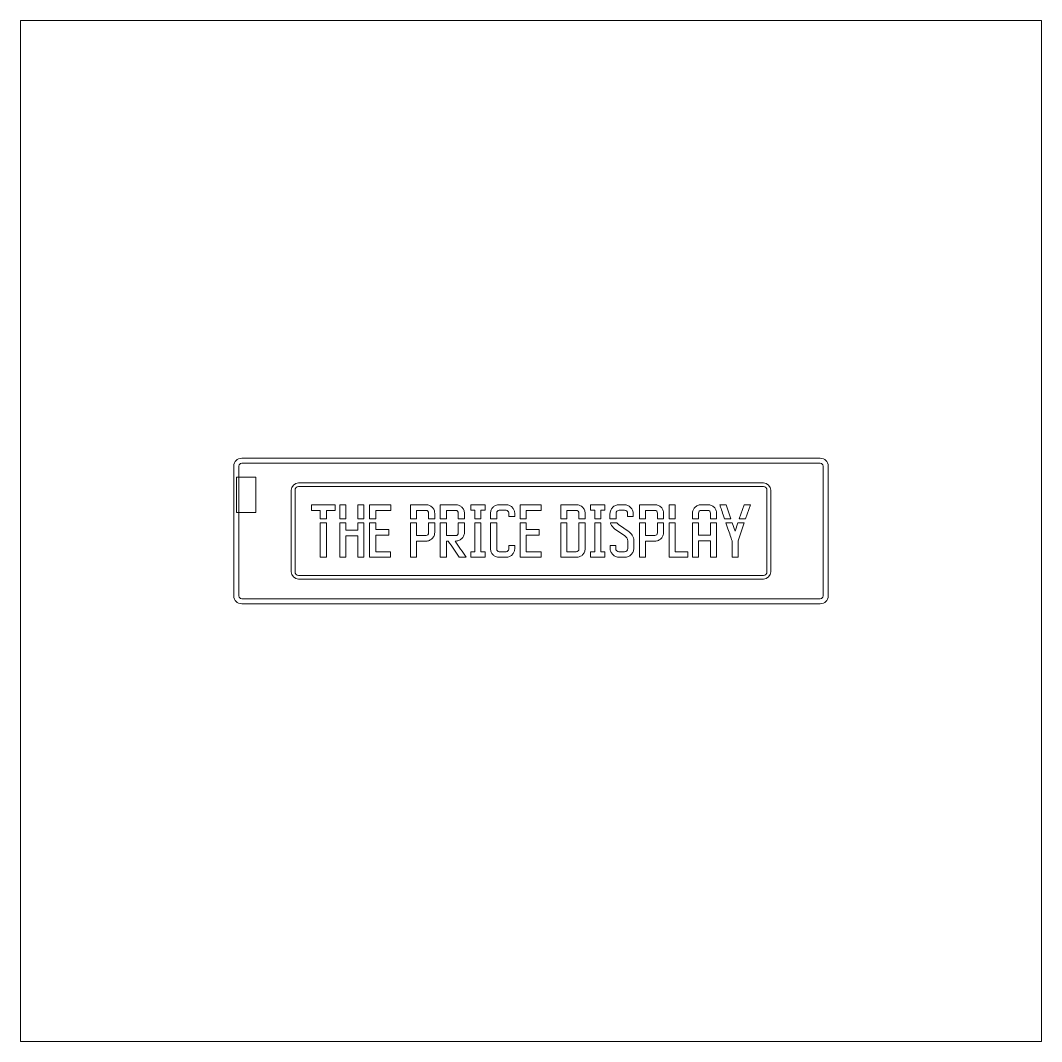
# Model space of a CAD drawing. Header units: inches. Extents: x 0 to 2000, y 0 to 2000.
import ezdxf

# ---------------------------------------------------------------- set-up
doc = ezdxf.new("R2010")
doc.units = ezdxf.units.IN
doc.header["$MEASUREMENT"] = 0
doc.layers.add('Layer 1', color=7, linetype='Continuous')

# ---------------------------------------------------------------- blocks, each defined once
blk = doc.blocks.new('block 2')
at = {"layer": 'Layer 1', "lineweight": 0}
for points in [[(0, 2000), (2000, 2000), (2000, 0), (0, 0), (0, 2000)], [(460.9, 1036.2), (422.9, 1036.2), (422.9, 1105.4), (460.9, 1105.4), (460.9, 1036.2)], [(570.2, 1051.5), (570.2, 1040.3), (587.3, 1040.3), (587.3, 1023.7), (599.2, 1023.7), (599.2, 1040.3), (616.3, 1040.3), (616.3, 1051.5), (570.2, 1051.5)], [(625.5, 1023.7), (637.5, 1023.7), (637.5, 1051.5), (625.5, 1051.5), (625.5, 1023.7)], [(660.9, 1023.7), (672.7, 1023.7), (672.7, 1051.5), (660.9, 1051.5), (660.9, 1023.7)], [(683.9, 1051.5), (683.9, 1023.7), (695.9, 1023.7), (695.9, 1040.3), (725.2, 1040.3), (725.2, 1051.5), (683.9, 1051.5)], [(882, 1051.5), (882, 1040.5), (890, 1040.5), (890, 1023.7), (902, 1023.7), (902, 1040.5), (910.2, 1040.5), (910.2, 1051.5), (882, 1051.5)], [(978.7, 1051.5), (978.7, 1023.7), (990.7, 1023.7), (990.7, 1040.3), (1020, 1040.3), (1020, 1051.5), (978.7, 1051.5)], [(1116.7, 1051.5), (1116.7, 1040.5), (1124.7, 1040.5), (1124.7, 1023.7), (1136.7, 1023.7), (1136.7, 1040.5), (1144.9, 1040.5), (1144.9, 1051.5), (1116.7, 1051.5)], [(1270.5, 1023.7), (1282.4, 1023.7), (1282.4, 1051.5), (1270.5, 1051.5), (1270.5, 1023.7)], [(1417.4, 1051.5), (1408, 1023.7), (1420.4, 1023.7), (1429.8, 1051.5), (1417.4, 1051.5)], [(587.3, 948.5), (599.2, 948.5), (599.2, 1016.1), (587.3, 1016.1), (587.3, 948.5)], [(660.9, 1016.1), (660.9, 1001.4), (637.5, 1001.4), (637.5, 1016.1), (625.5, 1016.1), (625.5, 948.5), (637.5, 948.5), (637.5, 990.3), (660.9, 990.3), (660.9, 948.5), (672.7, 948.5), (672.7, 1016.1), (660.9, 1016.1)], [(695.9, 959.5), (695.9, 991.7), (721.4, 991.7), (721.4, 1002.7), (695.9, 1002.7), (695.9, 1016.1), (683.9, 1016.1), (683.9, 948.5), (725, 948.5), (725, 959.5), (695.9, 959.5)], [(902, 959.5), (902, 1016.1), (890, 1016.1), (890, 959.5), (882, 959.5), (882, 948.5), (910.2, 948.5), (910.2, 959.5), (902, 959.5)], [(990.7, 959.5), (990.7, 991.7), (1016.1, 991.7), (1016.1, 1002.7), (990.7, 1002.7), (990.7, 1016.1), (978.7, 1016.1), (978.7, 948.5), (1019.8, 948.5), (1019.8, 959.5), (990.7, 959.5)], [(1136.7, 959.5), (1136.7, 1016.1), (1124.7, 1016.1), (1124.7, 959.5), (1116.7, 959.5), (1116.7, 948.5), (1144.9, 948.5), (1144.9, 959.5), (1136.7, 959.5)], [(1282.4, 959.5), (1282.4, 1016.1), (1270.5, 1016.1), (1270.5, 948.5), (1307, 948.5), (1307, 959.5), (1282.4, 959.5)], [(1351.5, 1016.1), (1351.5, 991.8), (1328.1, 991.8), (1328.1, 1016.1), (1316.1, 1016.1), (1316.1, 948.5), (1328.1, 948.5), (1328.1, 980.8), (1351.5, 980.8), (1351.5, 948.5), (1363.5, 948.5), (1363.5, 1016.1), (1351.5, 1016.1)]]:
    blk.add_lwpolyline(points, dxfattribs=at)
for points, knots in [([(1566.6, 857.4), (1566.6, 857.4), (433.4, 857.4), (433.4, 857.4), (424.9, 857.4), (417.9, 864.3), (417.9, 872.8), (417.9, 872.8), (417.9, 1127.2), (417.9, 1127.2), (417.9, 1135.7), (424.9, 1142.6), (433.4, 1142.6), (433.4, 1142.6), (1566.6, 1142.6), (1566.6, 1142.6), (1575.1, 1142.6), (1582.1, 1135.7), (1582.1, 1127.2), (1582.1, 1127.2), (1582.1, 872.8), (1582.1, 872.8), (1582.1, 864.3), (1575.1, 857.4), (1566.6, 857.4)], [0, 0, 0, 0, 1, 1, 1, 2, 2, 2, 3, 3, 3, 4, 4, 4, 5, 5, 5, 6, 6, 6, 7, 7, 7, 8, 8, 8, 8]), ([(433.4, 1132.6), (430.4, 1132.6), (427.9, 1130.2), (427.9, 1127.2), (427.9, 1127.2), (427.9, 872.8), (427.9, 872.8), (427.9, 869.8), (430.4, 867.4), (433.4, 867.4), (433.4, 867.4), (1566.6, 867.4), (1566.6, 867.4), (1569.6, 867.4), (1572.1, 869.8), (1572.1, 872.8), (1572.1, 872.8), (1572.1, 1127.2), (1572.1, 1127.2), (1572.1, 1130.2), (1569.6, 1132.6), (1566.6, 1132.6), (1566.6, 1132.6), (433.4, 1132.6), (433.4, 1132.6)], [0, 0, 0, 0, 1, 1, 1, 2, 2, 2, 3, 3, 3, 4, 4, 4, 5, 5, 5, 6, 6, 6, 7, 7, 7, 8, 8, 8, 8]), ([(1455.4, 905.8), (1455.4, 905.8), (544.6, 905.8), (544.6, 905.8), (536.8, 905.8), (530.5, 912.2), (530.5, 920), (530.5, 920), (530.5, 1080), (530.5, 1080), (530.5, 1087.8), (536.8, 1094.2), (544.6, 1094.2), (544.6, 1094.2), (1455.4, 1094.2), (1455.4, 1094.2), (1463.2, 1094.2), (1469.5, 1087.8), (1469.5, 1080), (1469.5, 1080), (1469.5, 920), (1469.5, 920), (1469.5, 912.2), (1463.2, 905.8), (1455.4, 905.8)], [0, 0, 0, 0, 1, 1, 1, 2, 2, 2, 3, 3, 3, 4, 4, 4, 5, 5, 5, 6, 6, 6, 7, 7, 7, 8, 8, 8, 8]), ([(544.6, 1086.9), (540.9, 1086.9), (537.8, 1083.8), (537.8, 1080), (537.8, 1080), (537.8, 920), (537.8, 920), (537.8, 916.2), (540.9, 913.1), (544.6, 913.1), (544.6, 913.1), (1455.4, 913.1), (1455.4, 913.1), (1459.1, 913.1), (1462.2, 916.2), (1462.2, 920), (1462.2, 920), (1462.2, 1080), (1462.2, 1080), (1462.2, 1083.8), (1459.1, 1086.9), (1455.4, 1086.9), (1455.4, 1086.9), (544.6, 1086.9), (544.6, 1086.9)], [0, 0, 0, 0, 1, 1, 1, 2, 2, 2, 3, 3, 3, 4, 4, 4, 5, 5, 5, 6, 6, 6, 7, 7, 7, 8, 8, 8, 8]), ([(810.1, 1041.2), (809.2, 1043.3), (808.1, 1045), (806.6, 1046.5), (805.1, 1048), (803.3, 1049.2), (801.3, 1050.1), (799.2, 1050.9), (797.1, 1051.4), (794.8, 1051.4), (794.8, 1051.4), (764, 1051.4), (764, 1051.4), (764, 1051.4), (764, 1023.7), (764, 1023.7), (764, 1023.7), (776, 1023.7), (776, 1023.7), (776, 1023.7), (776, 1040.3), (776, 1040.3), (776, 1040.3), (794.4, 1040.3), (794.4, 1040.3), (795.8, 1040.3), (797, 1039.8), (798, 1038.8), (798.9, 1037.8), (799.4, 1036.6), (799.4, 1035.1), (799.4, 1035.1), (799.4, 1023.7), (799.4, 1023.7), (799.4, 1023.7), (811.4, 1023.7), (811.4, 1023.7), (811.4, 1023.7), (811.4, 1034.7), (811.4, 1034.7), (811.4, 1037), (811, 1039.2), (810.1, 1041.2)], [0, 0, 0, 0, 1, 1, 1, 2, 2, 2, 3, 3, 3, 4, 4, 4, 5, 5, 5, 6, 6, 6, 7, 7, 7, 8, 8, 8, 9, 9, 9, 10, 10, 10, 11, 11, 11, 12, 12, 12, 13, 13, 13, 14, 14, 14, 14]), ([(868.3, 1041.2), (867.4, 1043.3), (866.2, 1045), (864.7, 1046.5), (863.2, 1048), (861.5, 1049.2), (859.4, 1050.1), (857.4, 1051), (855.2, 1051.5), (853, 1051.5), (853, 1051.5), (822.2, 1051.5), (822.2, 1051.5), (822.2, 1051.5), (822.2, 1023.7), (822.2, 1023.7), (822.2, 1023.7), (834.2, 1023.7), (834.2, 1023.7), (834.2, 1023.7), (834.2, 1040.3), (834.2, 1040.3), (834.2, 1040.3), (852.5, 1040.3), (852.5, 1040.3), (854, 1040.3), (855.2, 1039.8), (856.2, 1038.8), (857.1, 1037.8), (857.6, 1036.6), (857.6, 1035.1), (857.6, 1035.1), (857.6, 1023.7), (857.6, 1023.7), (857.6, 1023.7), (869.6, 1023.7), (869.6, 1023.7), (869.6, 1023.7), (869.6, 1034.7), (869.6, 1034.7), (869.6, 1037), (869.1, 1039.2), (868.3, 1041.2)], [0, 0, 0, 0, 1, 1, 1, 2, 2, 2, 3, 3, 3, 4, 4, 4, 5, 5, 5, 6, 6, 6, 7, 7, 7, 8, 8, 8, 9, 9, 9, 10, 10, 10, 11, 11, 11, 12, 12, 12, 13, 13, 13, 14, 14, 14, 14]), ([(966.6, 1041.6), (965.6, 1043.6), (964.4, 1045.3), (962.9, 1046.7), (961.4, 1048.2), (959.7, 1049.3), (957.8, 1050.2), (955.8, 1051.1), (953.7, 1051.5), (951.4, 1051.5), (951.4, 1051.5), (937.4, 1051.5), (937.4, 1051.5), (935.1, 1051.5), (933, 1051.1), (930.9, 1050.2), (928.9, 1049.3), (927.1, 1048.2), (925.6, 1046.7), (924.1, 1045.2), (922.9, 1043.4), (922.1, 1041.3), (921.2, 1039.3), (920.8, 1037.1), (920.8, 1034.9), (920.8, 1034.9), (920.8, 1023.7), (920.8, 1023.7), (920.8, 1023.7), (932.8, 1023.7), (932.8, 1023.7), (932.8, 1023.7), (932.8, 1035.3), (932.8, 1035.3), (932.8, 1036.7), (933.3, 1038), (934.2, 1039), (935.2, 1040), (936.4, 1040.5), (937.8, 1040.5), (937.8, 1040.5), (951.3, 1040.5), (951.3, 1040.5), (952.6, 1040.5), (953.7, 1040), (954.6, 1039.1), (955.6, 1038.2), (956.2, 1037.1), (956.3, 1035.8), (956.3, 1035.8), (956.3, 1028.1), (956.3, 1028.1), (956.3, 1028.1), (968.1, 1028.1), (968.1, 1028.1), (968.1, 1028.1), (968.1, 1035.4), (968.1, 1035.4), (968, 1037.6), (967.5, 1039.7), (966.6, 1041.6)], [0, 0, 0, 0, 1, 1, 1, 2, 2, 2, 3, 3, 3, 4, 4, 4, 5, 5, 5, 6, 6, 6, 7, 7, 7, 8, 8, 8, 9, 9, 9, 10, 10, 10, 11, 11, 11, 12, 12, 12, 13, 13, 13, 14, 14, 14, 15, 15, 15, 16, 16, 16, 17, 17, 17, 18, 18, 18, 19, 19, 19, 20, 20, 20, 20]), ([(1104.6, 1041.2), (1103.7, 1043.3), (1102.6, 1045), (1101.1, 1046.5), (1099.6, 1048), (1097.8, 1049.2), (1095.8, 1050.1), (1093.7, 1051), (1091.6, 1051.5), (1089.3, 1051.5), (1089.3, 1051.5), (1058.5, 1051.5), (1058.5, 1051.5), (1058.5, 1051.5), (1058.5, 1023.7), (1058.5, 1023.7), (1058.5, 1023.7), (1070.5, 1023.7), (1070.5, 1023.7), (1070.5, 1023.7), (1070.5, 1040.3), (1070.5, 1040.3), (1070.5, 1040.3), (1088.7, 1040.3), (1088.7, 1040.3), (1090.2, 1040.3), (1091.4, 1039.8), (1092.4, 1038.8), (1093.4, 1037.8), (1093.9, 1036.6), (1093.9, 1035.1), (1093.9, 1035.1), (1093.9, 1023.7), (1093.9, 1023.7), (1093.9, 1023.7), (1105.9, 1023.7), (1105.9, 1023.7), (1105.9, 1023.7), (1105.9, 1034.7), (1105.9, 1034.7), (1105.9, 1037), (1105.5, 1039.2), (1104.6, 1041.2)], [0, 0, 0, 0, 1, 1, 1, 2, 2, 2, 3, 3, 3, 4, 4, 4, 5, 5, 5, 6, 6, 6, 7, 7, 7, 8, 8, 8, 9, 9, 9, 10, 10, 10, 11, 11, 11, 12, 12, 12, 13, 13, 13, 14, 14, 14, 14]), ([(1198.9, 1040.6), (1198, 1042.8), (1196.8, 1044.7), (1195.1, 1046.2), (1193.5, 1047.8), (1191.6, 1049.1), (1189.5, 1050.1), (1187.3, 1051), (1185, 1051.5), (1182.6, 1051.5), (1182.6, 1051.5), (1172.5, 1051.5), (1172.5, 1051.5), (1170.1, 1051.5), (1167.7, 1051), (1165.6, 1050.1), (1163.4, 1049.1), (1161.5, 1047.8), (1159.9, 1046.2), (1158.3, 1044.7), (1157.1, 1042.8), (1156.1, 1040.6), (1155.1, 1038.4), (1154.7, 1036.1), (1154.7, 1033.6), (1154.7, 1033.6), (1154.7, 1023.7), (1154.7, 1023.7), (1154.7, 1023.7), (1166.7, 1023.7), (1166.7, 1023.7), (1166.7, 1023.7), (1166.7, 1034.2), (1166.7, 1034.2), (1166.7, 1035.9), (1167.2, 1037.4), (1168.4, 1038.6), (1169.6, 1039.8), (1171.1, 1040.5), (1172.9, 1040.5), (1172.9, 1040.5), (1183, 1040.5), (1183, 1040.5), (1184.8, 1040.5), (1186.3, 1039.8), (1187.5, 1038.6), (1188.7, 1037.4), (1189.3, 1035.9), (1189.3, 1034.2), (1189.3, 1034.2), (1189.3, 1028.1), (1189.3, 1028.1), (1189.3, 1028.1), (1200.3, 1028.1), (1200.3, 1028.1), (1200.3, 1028.1), (1200.3, 1033.6), (1200.3, 1033.6), (1200.3, 1036.1), (1199.8, 1038.4), (1198.9, 1040.6)], [0, 0, 0, 0, 1, 1, 1, 2, 2, 2, 3, 3, 3, 4, 4, 4, 5, 5, 5, 6, 6, 6, 7, 7, 7, 8, 8, 8, 9, 9, 9, 10, 10, 10, 11, 11, 11, 12, 12, 12, 13, 13, 13, 14, 14, 14, 15, 15, 15, 16, 16, 16, 17, 17, 17, 18, 18, 18, 19, 19, 19, 20, 20, 20, 20]), ([(1258.4, 1041.2), (1257.5, 1043.3), (1256.4, 1045), (1254.9, 1046.5), (1253.4, 1048), (1251.6, 1049.2), (1249.5, 1050.1), (1247.5, 1050.9), (1245.3, 1051.4), (1243.1, 1051.4), (1243.1, 1051.4), (1212.3, 1051.4), (1212.3, 1051.4), (1212.3, 1051.4), (1212.3, 1023.7), (1212.3, 1023.7), (1212.3, 1023.7), (1224.3, 1023.7), (1224.3, 1023.7), (1224.3, 1023.7), (1224.3, 1040.3), (1224.3, 1040.3), (1224.3, 1040.3), (1242.7, 1040.3), (1242.7, 1040.3), (1244.1, 1040.3), (1245.3, 1039.8), (1246.3, 1038.8), (1247.2, 1037.8), (1247.7, 1036.6), (1247.7, 1035.1), (1247.7, 1035.1), (1247.7, 1023.7), (1247.7, 1023.7), (1247.7, 1023.7), (1259.7, 1023.7), (1259.7, 1023.7), (1259.7, 1023.7), (1259.7, 1034.7), (1259.7, 1034.7), (1259.7, 1037), (1259.3, 1039.2), (1258.4, 1041.2)], [0, 0, 0, 0, 1, 1, 1, 2, 2, 2, 3, 3, 3, 4, 4, 4, 5, 5, 5, 6, 6, 6, 7, 7, 7, 8, 8, 8, 9, 9, 9, 10, 10, 10, 11, 11, 11, 12, 12, 12, 13, 13, 13, 14, 14, 14, 14]), ([(1362.2, 1041.2), (1361.3, 1043.3), (1360.2, 1045), (1358.7, 1046.5), (1357.2, 1048), (1355.4, 1049.2), (1353.3, 1050.1), (1351.3, 1050.9), (1349.1, 1051.4), (1346.9, 1051.4), (1346.9, 1051.4), (1332.8, 1051.4), (1332.8, 1051.4), (1330.5, 1051.4), (1328.3, 1050.9), (1326.3, 1049.9), (1324.3, 1049), (1322.5, 1047.7), (1321, 1046.2), (1319.4, 1044.6), (1318.2, 1042.9), (1317.4, 1040.9), (1316.5, 1038.9), (1316.1, 1036.8), (1316.1, 1034.7), (1316.1, 1034.7), (1316.1, 1023.7), (1316.1, 1023.7), (1316.1, 1023.7), (1328.1, 1023.7), (1328.1, 1023.7), (1328.1, 1023.7), (1328.1, 1035.1), (1328.1, 1035.1), (1328.1, 1036.6), (1328.6, 1037.8), (1329.6, 1038.8), (1330.6, 1039.8), (1331.8, 1040.3), (1333.2, 1040.3), (1333.2, 1040.3), (1346.3, 1040.3), (1346.3, 1040.3), (1347.8, 1040.3), (1349, 1039.8), (1350, 1038.8), (1351, 1037.8), (1351.5, 1036.6), (1351.5, 1035.1), (1351.5, 1035.1), (1351.5, 1023.7), (1351.5, 1023.7), (1351.5, 1023.7), (1363.5, 1023.7), (1363.5, 1023.7), (1363.5, 1023.7), (1363.5, 1034.7), (1363.5, 1034.7), (1363.5, 1037), (1363.1, 1039.2), (1362.2, 1041.2)], [0, 0, 0, 0, 1, 1, 1, 2, 2, 2, 3, 3, 3, 4, 4, 4, 5, 5, 5, 6, 6, 6, 7, 7, 7, 8, 8, 8, 9, 9, 9, 10, 10, 10, 11, 11, 11, 12, 12, 12, 13, 13, 13, 14, 14, 14, 15, 15, 15, 16, 16, 16, 17, 17, 17, 18, 18, 18, 19, 19, 19, 20, 20, 20, 20]), ([(1382.2, 1051.5), (1382.2, 1051.5), (1369.8, 1051.5), (1369.8, 1051.5), (1370.2, 1050.1), (1371, 1047.6), (1372.3, 1044), (1373.5, 1040.4), (1374.9, 1036.2), (1376.6, 1031.4), (1377.4, 1028.9), (1378.3, 1026.3), (1379.2, 1023.7), (1379.2, 1023.7), (1391.6, 1023.7), (1391.6, 1023.7), (1391.6, 1023.7), (1382.2, 1051.5), (1382.2, 1051.5)], [0, 0, 0, 0, 1, 1, 1, 2, 2, 2, 3, 3, 3, 4, 4, 4, 5, 5, 5, 6, 6, 6, 6]), ([(799.4, 1016.1), (799.4, 1016.1), (799.4, 996.5), (799.4, 996.5), (799.4, 995.1), (798.9, 993.9), (798, 992.8), (797, 991.8), (795.8, 991.3), (794.4, 991.3), (794.4, 991.3), (776, 991.3), (776, 991.3), (776, 991.3), (776, 1016.1), (776, 1016.1), (776, 1016.1), (764, 1016.1), (764, 1016.1), (764, 1016.1), (764, 948.5), (764, 948.5), (764, 948.5), (776, 948.5), (776, 948.5), (776, 948.5), (776, 980.2), (776, 980.2), (776, 980.2), (794.8, 980.2), (794.8, 980.2), (797.1, 980.2), (799.2, 980.7), (801.3, 981.7), (803.3, 982.6), (805.1, 983.9), (806.6, 985.4), (808.1, 987), (809.2, 988.8), (810.1, 990.8), (811, 992.8), (811.4, 994.9), (811.4, 997), (811.4, 997), (811.4, 1016.1), (811.4, 1016.1), (811.4, 1016.1), (799.4, 1016.1), (799.4, 1016.1)], [0, 0, 0, 0, 1, 1, 1, 2, 2, 2, 3, 3, 3, 4, 4, 4, 5, 5, 5, 6, 6, 6, 7, 7, 7, 8, 8, 8, 9, 9, 9, 10, 10, 10, 11, 11, 11, 12, 12, 12, 13, 13, 13, 14, 14, 14, 15, 15, 15, 16, 16, 16, 16]), ([(862.2, 964.3), (858.7, 969.6), (855.1, 974.8), (851.5, 980.1), (853.8, 980.2), (856.1, 980.7), (858.3, 981.5), (860.4, 982.3), (862.4, 983.4), (864.1, 984.9), (865.7, 986.3), (867.1, 988.1), (868.1, 990.1), (869.1, 992.1), (869.6, 994.3), (869.6, 996.9), (869.6, 996.9), (869.6, 1016.1), (869.6, 1016.1), (869.6, 1016.1), (857.6, 1016.1), (857.6, 1016.1), (857.6, 1016.1), (857.6, 996.3), (857.6, 996.3), (857.6, 994.9), (857.1, 993.6), (856.2, 992.6), (855.2, 991.6), (854, 991.1), (852.5, 991.1), (852.5, 991.1), (834.2, 991.1), (834.2, 991.1), (834.2, 991.1), (834.2, 1016.1), (834.2, 1016.1), (834.2, 1016.1), (822.2, 1016.1), (822.2, 1016.1), (822.2, 1016.1), (822.2, 948.5), (822.2, 948.5), (822.2, 948.5), (834.2, 948.5), (834.2, 948.5), (834.2, 948.5), (834.2, 980), (834.2, 980), (834.2, 980), (838, 980.1), (838, 980.1), (841.6, 974.8), (845.2, 969.6), (848.7, 964.3), (852.3, 959), (855.8, 953.8), (859.4, 948.5), (859.4, 948.5), (873, 948.5), (873, 948.5), (869.3, 953.8), (865.8, 959), (862.2, 964.3)], [0, 0, 0, 0, 1, 1, 1, 2, 2, 2, 3, 3, 3, 4, 4, 4, 5, 5, 5, 6, 6, 6, 7, 7, 7, 8, 8, 8, 9, 9, 9, 10, 10, 10, 11, 11, 11, 12, 12, 12, 13, 13, 13, 14, 14, 14, 15, 15, 15, 16, 16, 16, 17, 17, 17, 18, 18, 18, 19, 19, 19, 20, 20, 20, 21, 21, 21, 21]), ([(956.3, 971.9), (956.3, 971.9), (956.3, 964.2), (956.3, 964.2), (956.2, 962.9), (955.6, 961.8), (954.6, 960.9), (953.7, 960), (952.6, 959.5), (951.3, 959.5), (951.3, 959.5), (937.8, 959.5), (937.8, 959.5), (936.4, 959.5), (935.2, 960), (934.2, 961), (933.3, 962), (932.8, 963.3), (932.8, 964.7), (932.8, 964.7), (932.8, 1016.1), (932.8, 1016.1), (932.8, 1016.1), (920.8, 1016.1), (920.8, 1016.1), (920.8, 1016.1), (920.8, 965.1), (920.8, 965.1), (920.8, 962.9), (921.2, 960.7), (922.1, 958.7), (922.9, 956.6), (924.1, 954.8), (925.6, 953.3), (927.1, 951.8), (928.9, 950.7), (930.9, 949.8), (933, 948.9), (935.1, 948.5), (937.4, 948.5), (937.4, 948.5), (951.4, 948.5), (951.4, 948.5), (953.7, 948.5), (955.8, 948.9), (957.8, 949.8), (959.7, 950.7), (961.4, 951.8), (962.9, 953.3), (964.4, 954.7), (965.6, 956.4), (966.6, 958.4), (967.5, 960.3), (968, 962.4), (968.1, 964.6), (968.1, 964.6), (968.1, 971.9), (968.1, 971.9), (968.1, 971.9), (956.3, 971.9), (956.3, 971.9)], [0, 0, 0, 0, 1, 1, 1, 2, 2, 2, 3, 3, 3, 4, 4, 4, 5, 5, 5, 6, 6, 6, 7, 7, 7, 8, 8, 8, 9, 9, 9, 10, 10, 10, 11, 11, 11, 12, 12, 12, 13, 13, 13, 14, 14, 14, 15, 15, 15, 16, 16, 16, 17, 17, 17, 18, 18, 18, 19, 19, 19, 20, 20, 20, 20]), ([(1093.9, 1016.1), (1093.9, 1016.1), (1093.9, 964.7), (1093.9, 964.7), (1093.9, 963.3), (1093.4, 962), (1092.4, 961), (1091.4, 960), (1090.2, 959.5), (1088.7, 959.5), (1088.7, 959.5), (1070.5, 959.5), (1070.5, 959.5), (1070.5, 959.5), (1070.5, 1016.1), (1070.5, 1016.1), (1070.5, 1016.1), (1058.5, 1016.1), (1058.5, 1016.1), (1058.5, 1016.1), (1058.5, 948.5), (1058.5, 948.5), (1058.5, 948.5), (1089.3, 948.5), (1089.3, 948.5), (1091.6, 948.5), (1093.7, 948.9), (1095.8, 949.8), (1097.8, 950.7), (1099.6, 951.8), (1101.1, 953.3), (1102.6, 954.8), (1103.7, 956.6), (1104.6, 958.7), (1105.5, 960.7), (1105.9, 962.9), (1105.9, 965.1), (1105.9, 965.1), (1105.9, 1016.1), (1105.9, 1016.1), (1105.9, 1016.1), (1093.9, 1016.1), (1093.9, 1016.1)], [0, 0, 0, 0, 1, 1, 1, 2, 2, 2, 3, 3, 3, 4, 4, 4, 5, 5, 5, 6, 6, 6, 7, 7, 7, 8, 8, 8, 9, 9, 9, 10, 10, 10, 11, 11, 11, 12, 12, 12, 13, 13, 13, 14, 14, 14, 14]), ([(1198.2, 991.8), (1196.1, 994.8), (1193.4, 997.5), (1190.1, 999.9), (1190.1, 999.9), (1173.1, 1011.4), (1173.1, 1011.4), (1171.3, 1012.6), (1169.8, 1014), (1168.6, 1015.5), (1168.4, 1015.7), (1168.3, 1015.9), (1168.2, 1016.1), (1168.2, 1016.1), (1155.4, 1016.1), (1155.4, 1016.1), (1155.9, 1014.1), (1156.7, 1012.3), (1157.9, 1010.7), (1160, 1007.7), (1162.8, 1004.9), (1166.1, 1002.6), (1166.1, 1002.6), (1183, 990.9), (1183, 990.9), (1184.7, 989.7), (1186.2, 988.3), (1187.5, 986.8), (1188.8, 985.2), (1189.4, 983.4), (1189.4, 981.2), (1189.4, 981.2), (1189.4, 965.8), (1189.4, 965.8), (1189.4, 964), (1188.8, 962.5), (1187.6, 961.3), (1186.5, 960.1), (1185, 959.5), (1183.3, 959.5), (1183.3, 959.5), (1172.2, 959.5), (1172.2, 959.5), (1170.5, 959.5), (1169, 960.1), (1167.8, 961.3), (1166.6, 962.5), (1166, 964), (1166, 965.8), (1166, 965.8), (1166, 971.9), (1166, 971.9), (1166, 971.9), (1154.9, 971.9), (1154.9, 971.9), (1154.9, 971.9), (1154.9, 966.2), (1154.9, 966.2), (1154.9, 963.8), (1155.4, 961.5), (1156.4, 959.3), (1157.3, 957.2), (1158.6, 955.3), (1160.2, 953.7), (1161.8, 952.1), (1163.7, 950.8), (1165.8, 949.9), (1168, 949), (1170.3, 948.5), (1172.8, 948.5), (1172.8, 948.5), (1183.7, 948.5), (1183.7, 948.5), (1186.1, 948.5), (1188.4, 949), (1190.6, 949.9), (1192.7, 950.8), (1194.6, 952.1), (1196.1, 953.7), (1197.7, 955.3), (1199, 957.2), (1200, 959.3), (1200.9, 961.5), (1201.4, 963.8), (1201.4, 966.2), (1201.4, 966.2), (1201.4, 980.8), (1201.4, 980.8), (1201.4, 985.1), (1200.3, 988.7), (1198.2, 991.8)], [0, 0, 0, 0, 1, 1, 1, 2, 2, 2, 3, 3, 3, 4, 4, 4, 5, 5, 5, 6, 6, 6, 7, 7, 7, 8, 8, 8, 9, 9, 9, 10, 10, 10, 11, 11, 11, 12, 12, 12, 13, 13, 13, 14, 14, 14, 15, 15, 15, 16, 16, 16, 17, 17, 17, 18, 18, 18, 19, 19, 19, 20, 20, 20, 21, 21, 21, 22, 22, 22, 23, 23, 23, 24, 24, 24, 25, 25, 25, 26, 26, 26, 27, 27, 27, 28, 28, 28, 29, 29, 29, 30, 30, 30, 30]), ([(1247.7, 1016.1), (1247.7, 1016.1), (1247.7, 996.5), (1247.7, 996.5), (1247.7, 995.1), (1247.2, 993.9), (1246.3, 992.8), (1245.3, 991.8), (1244.1, 991.3), (1242.7, 991.3), (1242.7, 991.3), (1224.3, 991.3), (1224.3, 991.3), (1224.3, 991.3), (1224.3, 1016.1), (1224.3, 1016.1), (1224.3, 1016.1), (1212.3, 1016.1), (1212.3, 1016.1), (1212.3, 1016.1), (1212.3, 948.5), (1212.3, 948.5), (1212.3, 948.5), (1224.3, 948.5), (1224.3, 948.5), (1224.3, 948.5), (1224.3, 980.2), (1224.3, 980.2), (1224.3, 980.2), (1243.1, 980.2), (1243.1, 980.2), (1245.3, 980.2), (1247.5, 980.7), (1249.5, 981.7), (1251.6, 982.6), (1253.4, 983.9), (1254.9, 985.4), (1256.4, 987), (1257.5, 988.8), (1258.4, 990.8), (1259.3, 992.8), (1259.7, 994.9), (1259.7, 997), (1259.7, 997), (1259.7, 1016.1), (1259.7, 1016.1), (1259.7, 1016.1), (1247.7, 1016.1), (1247.7, 1016.1)], [0, 0, 0, 0, 1, 1, 1, 2, 2, 2, 3, 3, 3, 4, 4, 4, 5, 5, 5, 6, 6, 6, 7, 7, 7, 8, 8, 8, 9, 9, 9, 10, 10, 10, 11, 11, 11, 12, 12, 12, 13, 13, 13, 14, 14, 14, 15, 15, 15, 16, 16, 16, 16]), ([(1405.4, 1016.1), (1405.4, 1016.1), (1399.9, 999.6), (1399.9, 999.6), (1399.9, 999.6), (1394.2, 1016.1), (1394.2, 1016.1), (1394.2, 1016.1), (1381.8, 1016.1), (1381.8, 1016.1), (1383.6, 1010.7), (1385.3, 1005.6), (1387, 1000.9), (1388.7, 996.1), (1390.1, 991.9), (1391.3, 988.2), (1392.6, 984.5), (1393.4, 982.1), (1393.9, 980.8), (1393.9, 980.8), (1393.9, 948.5), (1393.9, 948.5), (1393.9, 948.5), (1405.9, 948.5), (1405.9, 948.5), (1405.9, 948.5), (1405.9, 980.8), (1405.9, 980.8), (1405.9, 980.8), (1417.8, 1016.1), (1417.8, 1016.1), (1417.8, 1016.1), (1405.4, 1016.1), (1405.4, 1016.1)], [0, 0, 0, 0, 1, 1, 1, 2, 2, 2, 3, 3, 3, 4, 4, 4, 5, 5, 5, 6, 6, 6, 7, 7, 7, 8, 8, 8, 9, 9, 9, 10, 10, 10, 11, 11, 11, 11])]:
    blk.add_open_spline(points, degree=3, knots=knots, dxfattribs=at)

msp = doc.modelspace()

# ---------------------------------------------------------------- block references
at = {"layer": 'Layer 1'}
msp.add_blockref('block 2', (0, 0), dxfattribs=at)

doc.saveas('drawing.dxf')
